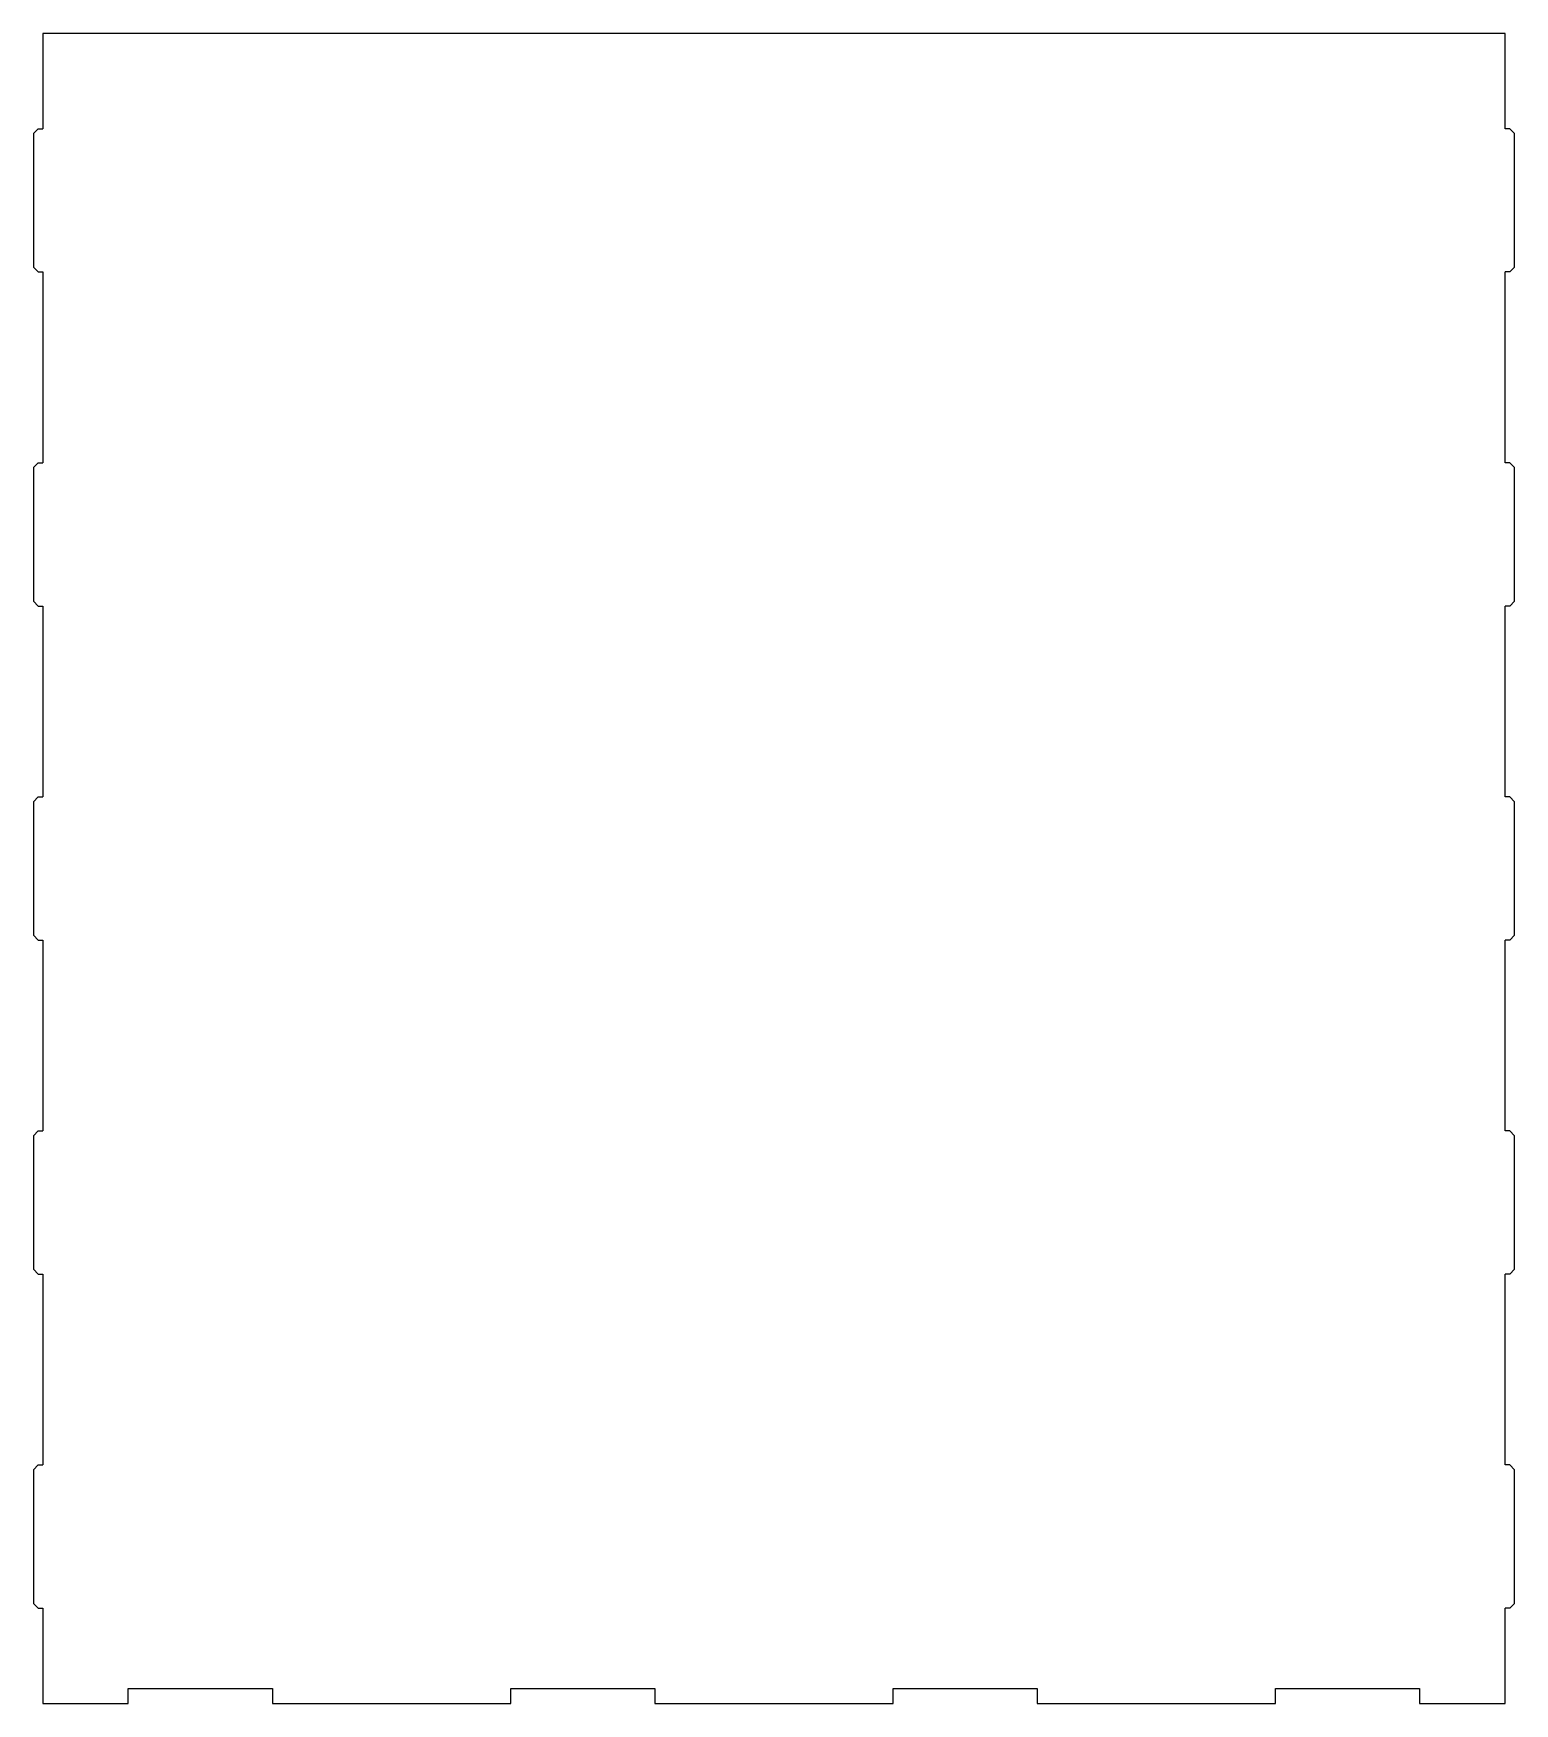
# Model space of a CAD drawing. Extents: x 204 to 514, y 204 to 554.
import ezdxf

# ---------------------------------------------------------------- set-up
doc = ezdxf.new("R2010")
doc.units = 0
doc.linetypes.add('SLD-CONTINUA', pattern=[0])
doc.layers.get('0').update_dxf_attribs({"linetype": 'CONTINUOUS'})

msp = doc.modelspace()

# ---------------------------------------------------------------- linework, layer by layer
at = {"color": 7, "linetype": 'SLD-CONTINUA'}
for p, q in [((205.82, 554.19), (205.82, 534.19)), ((512.32, 554.19), (205.82, 554.19)), ((512.32, 534.19), (512.32, 554.19)), ((204.82, 534.19), (203.82, 533.19)), ((203.82, 533.19), (203.82, 505.19)), ((204.82, 534.19), (205.82, 534.19)), ((513.32, 534.19), (512.32, 534.19)), ((514.32, 533.19), (513.32, 534.19)), ((514.32, 505.19), (514.32, 533.19)), ((203.82, 505.19), (204.82, 504.19)), ((204.82, 504.19), (205.82, 504.19)), ((205.82, 504.19), (205.82, 464.19)), ((513.32, 504.19), (512.32, 504.19)), ((512.32, 464.19), (512.32, 504.19)), ((513.32, 504.19), (514.32, 505.19)), ((204.82, 464.19), (203.82, 463.19)), ((203.82, 463.19), (203.82, 435.19)), ((204.82, 464.19), (205.82, 464.19)), ((513.32, 464.19), (512.32, 464.19)), ((514.32, 463.19), (513.32, 464.19)), ((514.32, 435.19), (514.32, 463.19)), ((203.82, 435.19), (204.82, 434.19)), ((204.82, 434.19), (205.82, 434.19)), ((205.82, 434.19), (205.82, 394.19)), ((513.32, 434.19), (512.32, 434.19)), ((512.32, 394.19), (512.32, 434.19)), ((513.32, 434.19), (514.32, 435.19)), ((204.82, 394.19), (203.82, 393.19)), ((203.82, 393.19), (203.82, 365.19)), ((204.82, 394.19), (205.82, 394.19)), ((513.32, 394.19), (512.32, 394.19)), ((514.32, 393.19), (513.32, 394.19)), ((514.32, 365.19), (514.32, 393.19)), ((203.82, 365.19), (204.82, 364.19)), ((204.82, 364.19), (205.82, 364.19)), ((205.82, 364.19), (205.82, 324.19)), ((513.32, 364.19), (512.32, 364.19)), ((512.32, 324.19), (512.32, 364.19)), ((513.32, 364.19), (514.32, 365.19)), ((204.82, 324.19), (203.82, 323.19)), ((203.82, 323.19), (203.82, 295.19)), ((204.82, 324.19), (205.82, 324.19)), ((513.32, 324.19), (512.32, 324.19)), ((514.32, 323.19), (513.32, 324.19)), ((514.32, 295.19), (514.32, 323.19)), ((203.82, 295.19), (204.82, 294.19)), ((204.82, 294.19), (205.82, 294.19)), ((205.82, 294.19), (205.82, 254.19)), ((513.32, 294.19), (512.32, 294.19)), ((512.32, 254.19), (512.32, 294.19)), ((513.32, 294.19), (514.32, 295.19)), ((204.82, 254.19), (203.82, 253.19)), ((203.82, 253.19), (203.82, 225.19)), ((204.82, 254.19), (205.82, 254.19)), ((513.32, 254.19), (512.32, 254.19)), ((514.32, 253.19), (513.32, 254.19)), ((514.32, 225.19), (514.32, 253.19)), ((203.82, 225.19), (204.82, 224.19)), ((204.82, 224.19), (205.82, 224.19)), ((205.82, 224.19), (205.82, 204.19)), ((513.32, 224.19), (512.32, 224.19)), ((512.32, 204.19), (512.32, 224.19)), ((513.32, 224.19), (514.32, 225.19)), ((223.72, 207.32), (253.92, 207.32)), ((223.72, 204.19), (223.72, 207.32)), ((253.92, 207.32), (253.92, 204.19)), ((303.89, 207.32), (334.09, 207.32)), ((303.89, 204.19), (303.89, 207.32)), ((334.09, 207.32), (334.09, 204.19)), ((384.06, 207.32), (414.26, 207.32)), ((384.06, 204.19), (384.06, 207.32)), ((414.26, 207.32), (414.26, 204.19)), ((464.22, 207.32), (494.42, 207.32)), ((464.22, 204.19), (464.22, 207.32)), ((494.42, 207.32), (494.42, 204.19)), ((205.82, 204.19), (223.72, 204.19)), ((253.92, 204.19), (303.89, 204.19)), ((334.09, 204.19), (384.06, 204.19)), ((414.26, 204.19), (464.22, 204.19)), ((494.42, 204.19), (512.32, 204.19))]:
    msp.add_line(p, q, dxfattribs=at)

doc.saveas('drawing.dxf')
